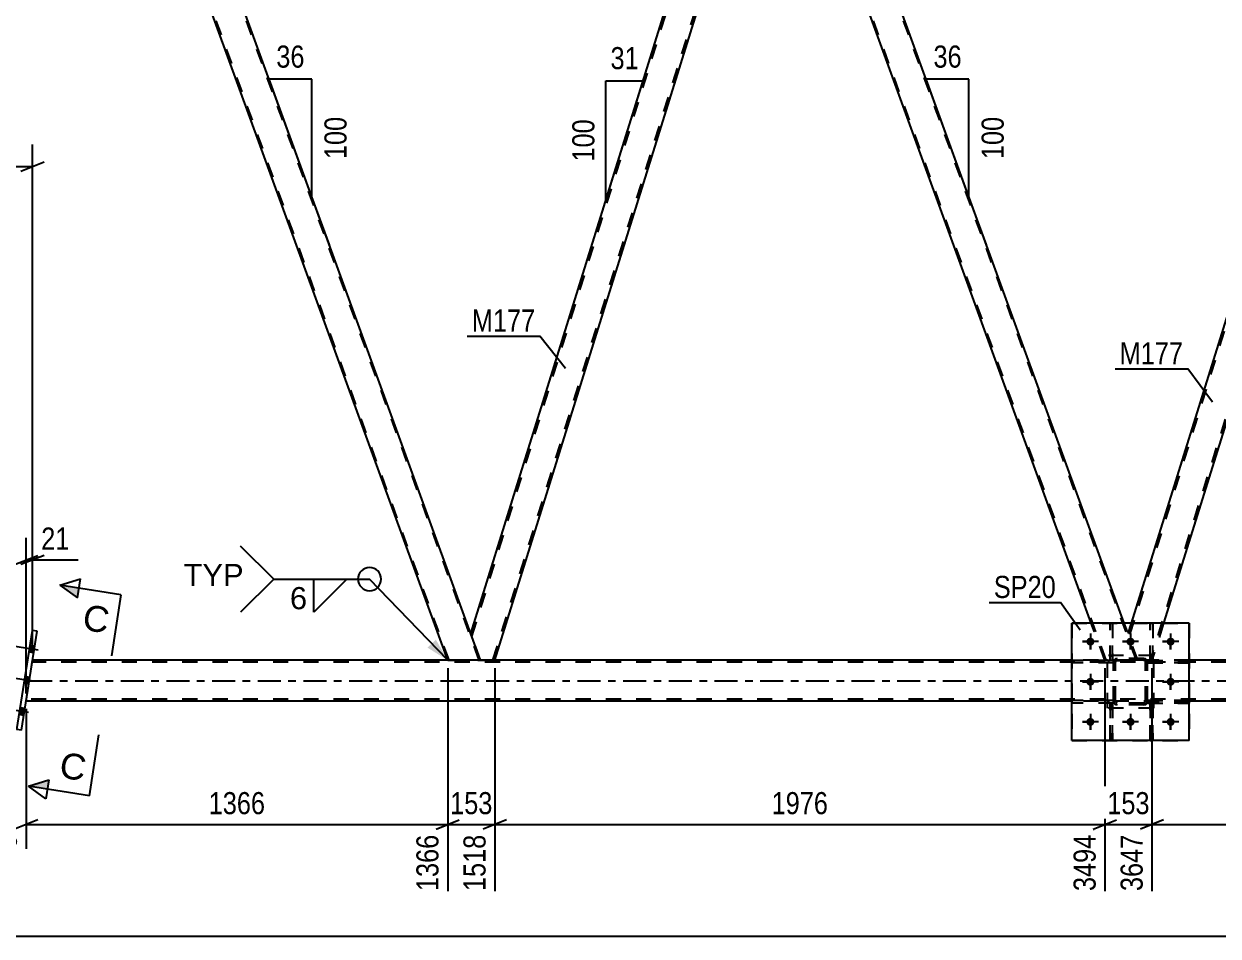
# Model space of a CAD drawing. Header units: millimetres. Extents: x 0 to 841, y 0 to 594.
# Drawn here: x 109.8 to 264.6, y 280.7 to 398.9 of the extents above; entities that cross this region are included whole.
import ezdxf

# ---------------------------------------------------------------- set-up
doc = ezdxf.new("R2010")
doc.units = ezdxf.units.MM
doc.linetypes.add('DXK_LINE_DOT2', pattern=[3.9198, 1.9599, -1.9599])
doc.linetypes.add('DXK_LINE_DOT3', pattern=[5.9187, 2.979, -0.9799, 0.9799, -0.9799])
doc.styles.add('Arial', font='ARIAL.TTF', dxfattribs={"height": 0.2})
doc.styles.add('Arial Narrow', font='ARIALN.TTF', dxfattribs={"height": 0.2})

# ---------------------------------------------------------------- blocks, each defined once
blk = doc.blocks.new('Part-318888822-3657 - 3653')
at = {"color": 7, "linetype": 'DXK_LINE_DOT2'}
for p, q in [((250.9, 310.88), (250.58, 310.88)), ((250.58, 310.88), (250.58, 306.04)), ((250.58, 310.28), (250.9, 310.28)), ((250.9, 306.04), (250.9, 310.88)), ((250.58, 306.04), (250.9, 306.04))]:
    blk.add_line(p, q, dxfattribs=at)
blk = doc.blocks.new('Part-318888822-4085 - 3653')
at = {"color": 7, "linetype": 'DXK_LINE_DOT2'}
for p, q in [((289.84, 437.64), (253.03, 319.52)), ((292.32, 433.76), (255.75, 316.42)), ((292.46, 433.39), (292.44, 433.44)), ((292.46, 433.39), (292.44, 433.44)), ((253.31, 321.24), (252.89, 319.89)), ((257.5, 321.24), (256, 316.42)), ((254.15, 316.42), (252.89, 319.89)), ((256, 316.42), (254.15, 316.42))]:
    blk.add_line(p, q, dxfattribs=at)
at = {"color": 2, "linetype": 'Continuous'}
for p, q in [((289.59, 437.64), (253.31, 321.24)), ((290.91, 437.64), (289.59, 437.64)), ((292.44, 433.44), (290.91, 437.64)), ((292.46, 433.39), (257.5, 321.24))]:
    blk.add_line(p, q, dxfattribs=at)
blk = doc.blocks.new('Bolt-318888822-3908 - 3653')
at = {"color": 1, "linetype": 'Continuous'}
for p, q in [((246.98, 318.84), (247.68, 318.84)), ((248.02, 319.88), (248.02, 319.19)), ((249.06, 318.84), (248.37, 318.84)), ((252.18, 318.84), (252.88, 318.84)), ((253.22, 319.88), (253.22, 319.19)), ((254.26, 318.84), (253.57, 318.84)), ((257.38, 318.84), (258.08, 318.84)), ((258.42, 319.88), (258.42, 319.19)), ((259.46, 318.84), (258.77, 318.84)), ((248.02, 317.8), (248.02, 318.49)), ((253.22, 317.8), (253.22, 318.49)), ((258.42, 317.8), (258.42, 318.49)), ((248.02, 314.68), (248.02, 313.99)), ((258.42, 314.68), (258.42, 313.99)), ((246.98, 313.64), (247.68, 313.64)), ((248.02, 312.6), (248.02, 313.29)), ((249.06, 313.64), (248.37, 313.64)), ((257.38, 313.64), (258.08, 313.64)), ((258.42, 312.6), (258.42, 313.29)), ((259.46, 313.64), (258.77, 313.64)), ((248.02, 309.48), (248.02, 308.79)), ((253.22, 309.48), (253.22, 308.79)), ((258.42, 309.48), (258.42, 308.79)), ((246.98, 308.44), (247.68, 308.44)), ((248.02, 307.4), (248.02, 308.09)), ((249.06, 308.44), (248.37, 308.44)), ((252.18, 308.44), (252.88, 308.44)), ((253.22, 307.4), (253.22, 308.09)), ((254.26, 308.44), (253.57, 308.44)), ((257.38, 308.44), (258.08, 308.44)), ((258.42, 307.4), (258.42, 308.09)), ((259.46, 308.44), (258.77, 308.44))]:
    blk.add_line(p, q, dxfattribs=at)
blk = doc.blocks.new('Part-318888822-4115 - 3653')
at = {"color": 7, "linetype": 'DXK_LINE_DOT2'}
for p, q in [((255.78, 316.4), (255.78, 321.24)), ((255.78, 321.24), (256.1, 321.24)), ((256.1, 321.24), (256.1, 316.4)), ((255.78, 317), (256.1, 317)), ((256.1, 316.4), (255.78, 316.4))]:
    blk.add_line(p, q, dxfattribs=at)
blk = doc.blocks.new('Part-318888822-4178 - 3653')
at = {"color": 7, "linetype": 'DXK_LINE_DOT2'}
for p, q in [((251.02, 316.4), (245.63, 316.4)), ((245.63, 316.08), (245.63, 316.4)), ((251.02, 316.08), (245.63, 316.08)), ((250.42, 316.08), (250.42, 316.4)), ((251.02, 316.4), (251.02, 316.08))]:
    blk.add_line(p, q, dxfattribs=at)
blk = doc.blocks.new('Part-318888822-4150 - 3653')
at = {"color": 2, "linetype": 'Continuous'}
for p, q in [((250.58, 321.24), (250.58, 321.24)), ((250.9, 321.24), (250.58, 321.24)), ((250.9, 321.24), (250.9, 321.24))]:
    blk.add_line(p, q, dxfattribs=at)
at = {"color": 7, "linetype": 'DXK_LINE_DOT2'}
for p, q in [((250.58, 316.4), (250.58, 321.24)), ((250.9, 316.4), (250.9, 321.24)), ((250.58, 317), (250.9, 317)), ((250.9, 316.4), (250.58, 316.4))]:
    blk.add_line(p, q, dxfattribs=at)
blk = doc.blocks.new('Part-318888822-4228 - 3653')
at = {"color": 7, "linetype": 'DXK_LINE_DOT2'}
for p, q in [((250.58, 316.4), (250.58, 321.24)), ((250.58, 321.24), (250.9, 321.24)), ((250.9, 321.24), (250.9, 316.4)), ((250.58, 317), (250.9, 317)), ((250.9, 316.4), (250.58, 316.4))]:
    blk.add_line(p, q, dxfattribs=at)
blk = doc.blocks.new('Bolt-318888822-3939 - 3653')
at = {"linetype": 'Continuous'}
for points in [[(110.62, 318.36), (110.49, 317.49), (111.12, 317.4), (111.26, 318.26)], [(110.62, 318.36), (110.49, 317.49), (111.12, 317.4), (111.26, 318.26)], [(110.62, 318.36), (110.49, 317.49), (111.12, 317.4), (111.26, 318.26)], [(109.99, 314.31), (109.85, 313.44), (110.48, 313.35), (110.62, 314.21)], [(109.99, 314.31), (109.85, 313.44), (110.48, 313.35), (110.62, 314.21)], [(109.35, 310.26), (109.22, 309.39), (109.85, 309.29), (109.99, 310.16)], [(109.35, 310.26), (109.22, 309.39), (109.85, 309.29), (109.99, 310.16)], [(109.35, 310.26), (109.22, 309.39), (109.85, 309.29), (109.99, 310.16)]]:
    blk.add_hatch(color=1, dxfattribs=at).paths.add_polyline_path(points)
at = {"color": 1, "linetype": 'Continuous'}
for p, q in [((111.7, 317.75), (108.42, 318.26)), ((111.7, 317.75), (108.42, 318.26)), ((111.7, 317.75), (108.42, 318.26)), ((111.12, 317.4), (110.49, 317.49)), ((111.12, 317.4), (110.49, 317.49)), ((111.12, 317.4), (110.49, 317.49)), ((111.26, 318.26), (110.62, 318.36)), ((111.26, 318.26), (110.62, 318.36)), ((111.26, 318.26), (110.62, 318.36)), ((111.07, 313.7), (107.79, 314.21)), ((111.07, 313.7), (107.79, 314.21)), ((110.62, 314.21), (109.99, 314.31)), ((110.62, 314.21), (109.99, 314.31)), ((110.48, 313.35), (109.85, 313.44)), ((110.48, 313.35), (109.85, 313.44)), ((110.43, 309.65), (107.15, 310.16)), ((110.43, 309.65), (107.15, 310.16)), ((110.43, 309.65), (107.15, 310.16)), ((109.99, 310.16), (109.35, 310.26)), ((109.99, 310.16), (109.35, 310.26)), ((109.99, 310.16), (109.35, 310.26)), ((109.85, 309.29), (109.22, 309.39)), ((109.85, 309.29), (109.22, 309.39)), ((109.85, 309.29), (109.22, 309.39))]:
    blk.add_line(p, q, dxfattribs=at)
blk = doc.blocks.new('Part-318888822-3951 - 3653')
at = {"color": 7, "linetype": 'DXK_LINE_DOT2'}
for p, q in [((256.23, 317.04), (250.23, 317.04)), ((250.23, 310.24), (250.23, 317.04)), ((256.23, 310.24), (256.23, 317.04)), ((256.23, 310.24), (250.23, 310.24))]:
    blk.add_line(p, q, dxfattribs=at)
blk = doc.blocks.new('Part-318888822-3975 - 3653')
at = {"color": 2, "linetype": 'Continuous'}
for p, q in [((164.76, 316.42), (120.64, 437.64)), ((120.64, 437.64), (124.9, 437.64)), ((167.77, 319.84), (124.9, 437.64))]:
    blk.add_line(p, q, dxfattribs=at)
at = {"color": 7, "linetype": 'DXK_LINE_DOT2'}
for p, q in [((164.93, 316.42), (120.81, 437.64)), ((168.85, 316.42), (124.73, 437.64)), ((169.02, 316.42), (167.77, 319.84)), ((164.76, 316.42), (169.02, 316.42))]:
    blk.add_line(p, q, dxfattribs=at)
blk = doc.blocks.new('Part-318888822-4035 - 3653')
at = {"color": 2, "linetype": 'Continuous'}
for p, q in [((260.82, 321.24), (245.62, 321.24)), ((245.62, 306.04), (245.62, 321.24)), ((260.82, 306.04), (260.82, 321.24)), ((260.82, 306.04), (245.62, 306.04))]:
    blk.add_line(p, q, dxfattribs=at)
blk = doc.blocks.new('Part-318888822-4039 - 3653')
at = {"color": 7, "linetype": 'DXK_LINE_DOT2'}
for p, q in [((256.1, 310.88), (255.78, 310.88)), ((255.78, 310.88), (255.78, 306.04)), ((255.78, 310.28), (256.1, 310.28)), ((256.1, 306.04), (256.1, 310.88)), ((255.78, 306.04), (256.1, 306.04))]:
    blk.add_line(p, q, dxfattribs=at)
blk = doc.blocks.new('Part-318888822-4181 - 3653')
at = {"color": 7, "linetype": 'DXK_LINE_DOT2'}
for p, q in [((255.43, 310.88), (255.43, 311.2)), ((255.43, 311.2), (260.83, 311.2)), ((256.03, 310.88), (256.03, 311.2)), ((260.83, 311.2), (260.83, 310.88)), ((260.83, 310.88), (255.43, 310.88))]:
    blk.add_line(p, q, dxfattribs=at)
blk = doc.blocks.new('Part-318888822-4062 - 3653')
at = {"color": 7, "linetype": 'DXK_LINE_DOT2'}
for p, q in [((110.14, 311.14), (110.97, 316.42)), ((786.94, 316.18), (110.93, 316.18)), ((260.82, 316.42), (245.62, 316.42)), ((786.94, 311.38), (110.18, 311.38)), ((260.83, 311.14), (245.62, 311.14))]:
    blk.add_line(p, q, dxfattribs=at)
at = {"color": 2, "linetype": 'Continuous'}
for p, q in [((245.62, 316.42), (110.97, 316.42)), ((500.84, 316.42), (260.82, 316.42)), ((245.62, 311.14), (110.14, 311.14)), ((500.84, 311.14), (260.83, 311.14))]:
    blk.add_line(p, q, dxfattribs=at)
at = {"color": 7, "linetype": 'DXK_LINE_DOT3'}
blk.add_line((110.55, 313.78), (786.94, 313.78), dxfattribs=at)
blk = doc.blocks.new('Part-318888822-4231 - 3653')
at = {"color": 7, "linetype": 'DXK_LINE_DOT2'}
for p, q in [((260.83, 311.2), (255.43, 311.2)), ((255.43, 311.2), (255.43, 310.88)), ((256.03, 310.88), (256.03, 311.2)), ((260.83, 310.88), (260.83, 311.2)), ((255.43, 310.88), (260.83, 310.88))]:
    blk.add_line(p, q, dxfattribs=at)
blk = doc.blocks.new('Part-318888822-4075 - 3653')
at = {"color": 2, "linetype": 'Continuous'}
for p, q in [((167.76, 319.89), (204.46, 437.64)), ((205.78, 437.64), (204.46, 437.64)), ((207.31, 433.44), (205.78, 437.64)), ((170.86, 316.42), (207.32, 433.39)), ((169.02, 316.42), (167.77, 319.84))]:
    blk.add_line(p, q, dxfattribs=at)
at = {"color": 7, "linetype": 'DXK_LINE_DOT2'}
for p, q in [((167.89, 319.52), (204.71, 437.64)), ((170.61, 316.42), (207.19, 433.76)), ((207.32, 433.39), (207.31, 433.44)), ((207.32, 433.39), (207.31, 433.44)), ((167.77, 319.84), (167.76, 319.89)), ((169.02, 316.42), (170.86, 316.42))]:
    blk.add_line(p, q, dxfattribs=at)
blk = doc.blocks.new('Part-318888822-4153 - 3653')
at = {"color": 7, "linetype": 'DXK_LINE_DOT2'}
for p, q in [((255.78, 306.04), (255.78, 310.88)), ((255.78, 310.88), (256.1, 310.88)), ((255.78, 310.28), (256.1, 310.28)), ((256.1, 310.88), (256.1, 306.04)), ((256.1, 306.04), (255.78, 306.04))]:
    blk.add_line(p, q, dxfattribs=at)
blk = doc.blocks.new('Part-318888822-4080 - 3653')
at = {"color": 2, "linetype": 'Continuous'}
for p, q in [((210.03, 437.64), (205.78, 437.64)), ((252.4, 321.24), (210.03, 437.64)), ((248.14, 321.24), (207.31, 433.44))]:
    blk.add_line(p, q, dxfattribs=at)
at = {"color": 7, "linetype": 'DXK_LINE_DOT2'}
for p, q in [((205.78, 437.64), (207.31, 433.44)), ((250.07, 316.42), (205.95, 437.64)), ((253.98, 316.42), (209.86, 437.64)), ((249.9, 316.42), (248.14, 321.24)), ((254.15, 316.42), (252.4, 321.24)), ((254.15, 316.42), (249.9, 316.42))]:
    blk.add_line(p, q, dxfattribs=at)
blk = doc.blocks.new('Part-318888822-4086 - 3653')
at = {"color": 7, "linetype": 'DXK_LINE_DOT2'}
for p, q in [((256.23, 317.04), (250.23, 317.04)), ((250.23, 310.24), (250.23, 317.04)), ((256.23, 310.24), (256.23, 317.04)), ((256.23, 310.24), (250.23, 310.24))]:
    blk.add_line(p, q, dxfattribs=at)
blk = doc.blocks.new('Part-318888822-4087 - 3653')
at = {"color": 7, "linetype": 'DXK_LINE_DOT2'}
for p, q in [((251.02, 316.16), (251.06, 316.34)), ((251.06, 316.34), (251.02, 316.16)), ((251.02, 311.12), (251.02, 316.16)), ((251.26, 316.16), (251.28, 316.25)), ((251.26, 311.12), (251.26, 316.16)), ((251.28, 316.25), (251.34, 316.33)), ((251.32, 316.6), (251.5, 316.64)), ((251.5, 316.64), (251.32, 316.6)), ((251.34, 316.33), (251.41, 316.38)), ((251.41, 316.38), (251.5, 316.4)), ((254.94, 316.64), (251.5, 316.64)), ((251.5, 316.4), (254.94, 316.4)), ((254.94, 316.64), (255.13, 316.6)), ((255.13, 316.6), (254.94, 316.64)), ((254.94, 316.4), (255.04, 316.38)), ((255.04, 316.38), (255.11, 316.33)), ((255.11, 316.33), (255.17, 316.25)), ((255.17, 316.25), (255.18, 316.16)), ((255.18, 311.12), (255.18, 316.16)), ((255.39, 316.34), (255.42, 316.16)), ((255.42, 316.16), (255.39, 316.34)), ((255.42, 311.12), (255.42, 316.16)), ((251.06, 310.94), (251.02, 311.12)), ((251.02, 311.12), (251.06, 310.94)), ((251.28, 311.03), (251.26, 311.12)), ((251.34, 310.95), (251.28, 311.03)), ((255.17, 311.03), (255.11, 310.95)), ((255.18, 311.12), (255.17, 311.03)), ((255.42, 311.12), (255.39, 310.94)), ((255.39, 310.94), (255.42, 311.12)), ((251.5, 310.64), (251.32, 310.68)), ((251.32, 310.68), (251.5, 310.64)), ((251.41, 310.9), (251.34, 310.95)), ((251.5, 310.88), (251.41, 310.9)), ((254.94, 310.88), (251.5, 310.88)), ((254.94, 310.64), (251.5, 310.64)), ((255.04, 310.9), (254.94, 310.88)), ((255.13, 310.68), (254.94, 310.64)), ((254.94, 310.64), (255.13, 310.68)), ((255.11, 310.95), (255.04, 310.9))]:
    blk.add_line(p, q, dxfattribs=at)
at = {"color": 7, "linetype": 'DXK_LINE_DOT3'}
blk.add_line((253.22, 313.64), (253.22, 313.64), dxfattribs=at)
at = {"color": 7, "linetype": 'DXK_LINE_DOT2'}
for centre, start, end in [((251.5, 316.16), 112.5, 157.5), ((251.5, 316.16), 112.5, 157.5), ((254.94, 316.16), 22.5, 67.5), ((254.94, 316.16), 22.5, 67.5), ((251.5, 311.12), 202.5, 247.5), ((251.5, 311.12), 202.5, 247.5), ((254.94, 311.12), 292.5, 337.5), ((254.94, 311.12), 292.5, 337.5)]:
    blk.add_arc(centre, 0.48, start, end, dxfattribs=at)
blk = doc.blocks.new('Part-318888822-4141 - 3653')
at = {"color": 2, "linetype": 'Continuous'}
for p, q in [((255.78, 321.24), (255.78, 321.24)), ((256.1, 321.24), (255.78, 321.24)), ((256.1, 321.24), (256.1, 321.24))]:
    blk.add_line(p, q, dxfattribs=at)
at = {"color": 7, "linetype": 'DXK_LINE_DOT2'}
for p, q in [((255.78, 316.4), (255.78, 321.24)), ((256.1, 316.4), (256.1, 321.24)), ((255.78, 317), (256.1, 317)), ((256.1, 316.4), (255.78, 316.4))]:
    blk.add_line(p, q, dxfattribs=at)
blk = doc.blocks.new('Part-318888822-4088 - 3653')
at = {"color": 7, "linetype": 'DXK_LINE_DOT2'}
for p, q in [((245.62, 321.24), (260.82, 321.24)), ((245.62, 321.24), (245.62, 306.04)), ((260.82, 321.24), (260.82, 306.04)), ((245.62, 306.04), (260.82, 306.04))]:
    blk.add_line(p, q, dxfattribs=at)
blk = doc.blocks.new('Part-318888822-4091 - 3653')
at = {"color": 7, "linetype": 'DXK_LINE_DOT2'}
for p, q in [((250.58, 306.04), (250.58, 310.88)), ((250.58, 310.88), (250.9, 310.88)), ((250.58, 310.28), (250.9, 310.28)), ((250.9, 310.88), (250.9, 306.04)), ((250.9, 306.04), (250.58, 306.04))]:
    blk.add_line(p, q, dxfattribs=at)
blk = doc.blocks.new('Part-318888822-4105 - 3653')
at = {"color": 7, "linetype": 'DXK_LINE_DOT2'}
for p, q in [((251.02, 316.16), (251.06, 316.34)), ((251.06, 316.34), (251.02, 316.16)), ((251.02, 311.12), (251.02, 316.16)), ((251.26, 316.16), (251.28, 316.25)), ((251.26, 311.12), (251.26, 316.16)), ((251.28, 316.25), (251.34, 316.33)), ((251.32, 316.6), (251.5, 316.64)), ((251.5, 316.64), (251.32, 316.6)), ((251.34, 316.33), (251.41, 316.38)), ((251.41, 316.38), (251.5, 316.4)), ((254.94, 316.64), (251.5, 316.64)), ((251.5, 316.4), (254.94, 316.4)), ((254.94, 316.64), (255.13, 316.6)), ((255.13, 316.6), (254.94, 316.64)), ((254.94, 316.4), (255.04, 316.38)), ((255.04, 316.38), (255.11, 316.33)), ((255.11, 316.33), (255.17, 316.25)), ((255.17, 316.25), (255.18, 316.16)), ((255.18, 311.12), (255.18, 316.16)), ((255.39, 316.34), (255.42, 316.16)), ((255.42, 316.16), (255.39, 316.34)), ((255.42, 311.12), (255.42, 316.16)), ((251.06, 310.94), (251.02, 311.12)), ((251.02, 311.12), (251.06, 310.94)), ((251.28, 311.03), (251.26, 311.12)), ((251.34, 310.95), (251.28, 311.03)), ((255.17, 311.03), (255.11, 310.95)), ((255.18, 311.12), (255.17, 311.03)), ((255.42, 311.12), (255.39, 310.94)), ((255.39, 310.94), (255.42, 311.12)), ((251.5, 310.64), (251.32, 310.68)), ((251.32, 310.68), (251.5, 310.64)), ((251.41, 310.9), (251.34, 310.95)), ((251.5, 310.88), (251.41, 310.9)), ((254.94, 310.88), (251.5, 310.88)), ((254.94, 310.64), (251.5, 310.64)), ((255.04, 310.9), (254.94, 310.88)), ((255.13, 310.68), (254.94, 310.64)), ((254.94, 310.64), (255.13, 310.68)), ((255.11, 310.95), (255.04, 310.9))]:
    blk.add_line(p, q, dxfattribs=at)
at = {"color": 7, "linetype": 'DXK_LINE_DOT3'}
blk.add_line((253.22, 313.64), (253.22, 313.64), dxfattribs=at)
at = {"color": 7, "linetype": 'DXK_LINE_DOT2'}
for centre, start, end in [((251.5, 316.16), 112.5, 157.5), ((251.5, 316.16), 112.5, 157.5), ((254.94, 316.16), 22.5, 67.5), ((254.94, 316.16), 22.5, 67.5), ((251.5, 311.12), 202.5, 247.5), ((251.5, 311.12), 202.5, 247.5), ((254.94, 311.12), 292.5, 337.5), ((254.94, 311.12), 292.5, 337.5)]:
    blk.add_arc(centre, 0.48, start, end, dxfattribs=at)
blk = doc.blocks.new('Part-318888822-4123 - 3653')
at = {"color": 7, "linetype": 'DXK_LINE_DOT2'}
for p, q in [((251.02, 311.2), (245.63, 311.2)), ((245.63, 311.2), (245.63, 310.88)), ((250.42, 310.88), (250.42, 311.2)), ((251.02, 310.88), (251.02, 311.2)), ((251.02, 310.88), (245.63, 310.88))]:
    blk.add_line(p, q, dxfattribs=at)
blk = doc.blocks.new('Part-318888822-4126 - 3653')
at = {"color": 7, "linetype": 'DXK_LINE_DOT2'}
for p, q in [((251.02, 316.4), (245.63, 316.4)), ((245.63, 316.4), (245.63, 316.08)), ((251.02, 316.08), (245.63, 316.08)), ((250.42, 316.08), (250.42, 316.4)), ((251.02, 316.08), (251.02, 316.4))]:
    blk.add_line(p, q, dxfattribs=at)
blk = doc.blocks.new('Part-318888822-4132 - 3653')
at = {"color": 7, "linetype": 'DXK_LINE_DOT2'}
for p, q in [((255.43, 316.08), (255.43, 316.4)), ((255.43, 316.4), (260.83, 316.4)), ((260.83, 316.08), (255.43, 316.08)), ((256.03, 316.08), (256.03, 316.4)), ((260.83, 316.4), (260.83, 316.08))]:
    blk.add_line(p, q, dxfattribs=at)
blk = doc.blocks.new('Bolt-318888822-4156 - 3653')
at = {"linetype": 'Continuous'}
for points in [[(248.54, 318.84, -1), (247.5, 318.84, -1)], [(253.74, 318.84, -1), (252.7, 318.84, -1)], [(258.94, 318.84, -1), (257.9, 318.84, -1)], [(248.54, 313.64, -1), (247.5, 313.64, -1)], [(258.94, 313.64, -1), (257.9, 313.64, -1)], [(248.54, 308.44, -1), (247.5, 308.44, -1)], [(253.74, 308.44, -1), (252.7, 308.44, -1)], [(258.94, 308.44, -1), (257.9, 308.44, -1)]]:
    blk.add_hatch(color=1, dxfattribs=at).paths.add_polyline_path(points)
at = {"color": 1, "linetype": 'Continuous'}
for p, q in [((249.06, 318.84), (246.98, 318.84)), ((248.02, 319.88), (248.02, 317.8)), ((254.26, 318.84), (252.18, 318.84)), ((253.22, 319.88), (253.22, 317.8)), ((259.46, 318.84), (257.38, 318.84)), ((258.42, 319.88), (258.42, 317.8)), ((248.02, 314.68), (248.02, 312.6)), ((258.42, 314.68), (258.42, 312.6)), ((249.06, 313.64), (246.98, 313.64)), ((259.46, 313.64), (257.38, 313.64)), ((248.02, 309.48), (248.02, 307.4)), ((253.22, 309.48), (253.22, 307.4)), ((258.42, 309.48), (258.42, 307.4)), ((249.06, 308.44), (246.98, 308.44)), ((254.26, 308.44), (252.18, 308.44)), ((259.46, 308.44), (257.38, 308.44))]:
    blk.add_line(p, q, dxfattribs=at)
blk = doc.blocks.new('Part-318888822-4175 - 3653')
at = {"color": 7, "linetype": 'DXK_LINE_DOT2'}
for p, q in [((251.02, 311.2), (245.63, 311.2)), ((245.63, 310.88), (245.63, 311.2)), ((250.42, 310.88), (250.42, 311.2)), ((251.02, 311.2), (251.02, 310.88)), ((251.02, 310.88), (245.63, 310.88))]:
    blk.add_line(p, q, dxfattribs=at)
blk = doc.blocks.new('Part-318888822-4225 - 3653')
at = {"color": 2, "linetype": 'Continuous'}
for p, q in [((110.93, 320.3), (108.91, 307.46)), ((111.56, 320.2), (110.93, 320.3)), ((109.54, 307.36), (111.56, 320.2)), ((109.54, 307.36), (108.91, 307.46))]:
    blk.add_line(p, q, dxfattribs=at)
blk = doc.blocks.new('Part-318888822-4234 - 3653')
at = {"color": 7, "linetype": 'DXK_LINE_DOT2'}
for p, q in [((260.83, 316.4), (255.43, 316.4)), ((255.43, 316.4), (255.43, 316.08)), ((255.43, 316.08), (260.83, 316.08)), ((256.03, 316.08), (256.03, 316.4)), ((260.83, 316.08), (260.83, 316.4))]:
    blk.add_line(p, q, dxfattribs=at)
blk = doc.blocks.new('AngleDimension-318888822-4678 - 3653')
at = {"color": 7, "linetype": 'Continuous'}
for p, q in [((147.15, 391.72), (141.61, 391.72)), ((147.15, 376.5), (141.61, 391.72)), ((147.15, 376.5), (147.15, 391.72)), ((149.42, 370.26), (147.15, 376.5))]:
    blk.add_line(p, q, dxfattribs=at)
at = {"color": 0}
for points in [[(146.81, 392.62), (146.81, 396.82), (141.95, 396.82), (141.95, 392.62)], [(152.25, 387.45), (148.05, 387.45), (148.05, 380.77), (152.25, 380.77)]]:
    blk.add_wipeout(points, dxfattribs=at)
at = {"color": 3, "style": 'Arial Narrow'}
blk.add_text('36', height=2.863, dxfattribs=at).set_placement((142.55, 393.22))
blk.add_text('100', height=2.863, rotation=90.0002, dxfattribs=at).set_placement((151.65, 381.37))
blk = doc.blocks.new('StraightDimension-318888822-4635 - 3653')
at = {"color": 7, "linetype": 'Continuous'}
for p, q in [((164.76, 315.42), (164.76, 286.52)), ((170.86, 315.42), (170.86, 286.52)), ((163.26, 294.53), (166.26, 295.73)), ((172.36, 295.73), (169.36, 294.53)), ((164.76, 295.13), (170.86, 295.13))]:
    blk.add_line(p, q, dxfattribs=at)
at = {"color": 0}
blk.add_wipeout([(171.16, 295.88), (171.16, 300.08), (164.47, 300.08), (164.47, 295.88)], dxfattribs=at)
at = {"color": 0, "linetype": 'Continuous'}
blk.add_wipeout([(170.26, 294.43), (166.06, 294.43), (166.06, 285.92), (170.26, 285.92)], dxfattribs=at)
at = {"color": 3, "style": 'Arial Narrow'}
blk.add_text('153', height=2.863, dxfattribs=at).set_placement((165.07, 296.48))
at = {"color": 3, "linetype": 'Continuous', "style": 'Arial Narrow'}
blk.add_text('1518', height=2.863, rotation=90.0002, dxfattribs=at).set_placement((169.66, 286.52))
blk = doc.blocks.new('AngleDimension-318888822-26855 - 3653')
at = {"color": 7, "linetype": 'Continuous'}
for p, q in [((185.26, 391.52), (190.08, 391.52)), ((185.26, 376.06), (190.08, 391.52)), ((185.26, 376.06), (185.26, 391.52)), ((186.98, 381.57), (190.08, 391.52))]:
    blk.add_line(p, q, dxfattribs=at)
at = {"color": 0}
for points in [[(190.1, 392.42), (190.1, 396.62), (185.25, 396.62), (185.25, 392.42)], [(184.36, 387.13), (180.16, 387.13), (180.16, 380.45), (184.36, 380.45)]]:
    blk.add_wipeout(points, dxfattribs=at)
at = {"color": 3, "style": 'Arial Narrow'}
blk.add_text('31', height=2.863, dxfattribs=at).set_placement((185.85, 393.02))
blk.add_text('100', height=2.863, rotation=90.0002, dxfattribs=at).set_placement((183.76, 381.05))
blk = doc.blocks.new('StraightDimension-318888822-4396 - 3653')
at = {"color": 7, "linetype": 'Continuous'}
for p, q in [((170.86, 315.42), (170.86, 286.52)), ((249.9, 315.42), (249.9, 286.52)), ((172.36, 295.73), (169.36, 294.53)), ((248.4, 294.53), (251.4, 295.73)), ((170.86, 295.13), (249.9, 295.13))]:
    blk.add_line(p, q, dxfattribs=at)
at = {"color": 0}
blk.add_wipeout([(214.64, 295.88), (214.64, 300.08), (206.12, 300.08), (206.12, 295.88)], dxfattribs=at)
at = {"color": 0, "linetype": 'Continuous'}
blk.add_wipeout([(249.3, 294.43), (245.1, 294.43), (245.1, 285.92), (249.3, 285.92)], dxfattribs=at)
at = {"color": 3, "style": 'Arial Narrow'}
blk.add_text('1976', height=2.863, dxfattribs=at).set_placement((206.72, 296.48))
at = {"color": 3, "linetype": 'Continuous', "style": 'Arial Narrow'}
blk.add_text('3494', height=2.863, rotation=90.0002, dxfattribs=at).set_placement((248.7, 286.52))
blk = doc.blocks.new('StraightDimension-318888822-4415 - 3653')
at = {"color": 7, "linetype": 'Continuous'}
for p, q in [((249.9, 315.42), (249.9, 286.52)), ((256, 315.42), (256, 286.52)), ((248.4, 294.53), (251.4, 295.73)), ((257.5, 295.73), (254.5, 294.53)), ((249.9, 295.13), (256, 295.13))]:
    blk.add_line(p, q, dxfattribs=at)
at = {"color": 0}
blk.add_wipeout([(256.29, 295.88), (256.29, 300.08), (249.61, 300.08), (249.61, 295.88)], dxfattribs=at)
at = {"color": 0, "linetype": 'Continuous'}
blk.add_wipeout([(255.4, 294.43), (251.2, 294.43), (251.2, 285.92), (255.4, 285.92)], dxfattribs=at)
at = {"color": 3, "style": 'Arial Narrow'}
blk.add_text('153', height=2.863, dxfattribs=at).set_placement((250.21, 296.48))
at = {"color": 3, "linetype": 'Continuous', "style": 'Arial Narrow'}
blk.add_text('3647', height=2.863, rotation=90.0002, dxfattribs=at).set_placement((254.8, 286.52))
blk = doc.blocks.new('StraightDimension-318888822-4434 - 3653')
at = {"color": 7, "linetype": 'Continuous'}
for p, q in [((256, 315.42), (256, 286.52)), ((335.03, 315.42), (335.03, 286.52)), ((257.5, 295.73), (254.5, 294.53)), ((333.53, 294.53), (336.53, 295.73)), ((256, 295.13), (335.03, 295.13))]:
    blk.add_line(p, q, dxfattribs=at)
at = {"color": 0}
blk.add_wipeout([(299.77, 295.88), (299.77, 300.08), (291.26, 300.08), (291.26, 295.88)], dxfattribs=at)
at = {"color": 0, "linetype": 'Continuous'}
blk.add_wipeout([(334.43, 294.43), (330.23, 294.43), (330.23, 285.92), (334.43, 285.92)], dxfattribs=at)
at = {"color": 3, "style": 'Arial Narrow'}
blk.add_text('1976', height=2.863, dxfattribs=at).set_placement((291.86, 296.48))
at = {"color": 3, "linetype": 'Continuous', "style": 'Arial Narrow'}
blk.add_text('5622', height=2.863, rotation=90.0002, dxfattribs=at).set_placement((333.83, 286.52))
blk = doc.blocks.new('StraightDimension-318888822-4654 - 3653')
at = {"color": 7, "linetype": 'Continuous'}
for p, q in [((164.76, 315.42), (164.76, 286.52)), ((110.14, 310.14), (110.14, 292.01)), ((111.64, 295.73), (108.64, 294.53)), ((163.26, 294.53), (166.26, 295.73)), ((110.14, 295.13), (164.76, 295.13))]:
    blk.add_line(p, q, dxfattribs=at)
at = {"color": 0}
blk.add_wipeout([(141.71, 295.88), (141.71, 300.08), (133.19, 300.08), (133.19, 295.88)], dxfattribs=at)
at = {"color": 0, "linetype": 'Continuous'}
for points in [[(109.54, 294.43), (105.34, 294.43), (105.34, 291.41), (109.54, 291.41)], [(164.16, 294.43), (159.96, 294.43), (159.96, 285.92), (164.16, 285.92)]]:
    blk.add_wipeout(points, dxfattribs=at)
at = {"color": 3, "style": 'Arial Narrow'}
blk.add_text('1366', height=2.863, dxfattribs=at).set_placement((133.79, 296.48))
at = {"color": 3, "linetype": 'Continuous', "style": 'Arial Narrow'}
for s, height, p in [('0', 2.86, (108.94, 292.01)), ('1366', 2.863, (163.56, 286.52))]:
    blk.add_text(s, height=height, rotation=90.0002, dxfattribs=at).set_placement(p)
blk = doc.blocks.new('StraightDimension-318888822-4667 - 3653')
at = {"color": 7, "linetype": 'Continuous'}
blk.add_line((57.78, 280.68), (797.8, 280.68), dxfattribs=at)
blk = doc.blocks.new('StraightDimension-318888822-5035 - 3653')
at = {"color": 7, "linetype": 'Continuous'}
for p, q in [((58.42, 436.64), (58.42, 378.02)), ((110.97, 317.42), (110.97, 383.27)), ((59.92, 381.02), (56.92, 379.82)), ((109.47, 379.82), (112.47, 381.02)), ((58.42, 380.42), (110.97, 380.42))]:
    blk.add_line(p, q, dxfattribs=at)
at = {"color": 0}
blk.add_wipeout([(88.95, 381.17), (88.95, 385.37), (80.44, 385.37), (80.44, 381.17)], dxfattribs=at)
at = {"color": 3, "style": 'Arial Narrow'}
blk.add_text('1431', height=2.863, dxfattribs=at).set_placement((81.04, 381.77))
blk = doc.blocks.new('AngleDimension-318888822-5390 - 3653')
at = {"color": 7, "linetype": 'Continuous'}
for p, q in [((232.29, 391.72), (226.75, 391.72)), ((232.29, 376.5), (226.75, 391.72)), ((232.29, 376.5), (232.29, 391.72)), ((234.56, 370.26), (232.29, 376.5))]:
    blk.add_line(p, q, dxfattribs=at)
at = {"color": 0}
for points in [[(231.94, 392.62), (231.94, 396.82), (227.09, 396.82), (227.09, 392.62)], [(237.39, 387.45), (233.19, 387.45), (233.19, 380.77), (237.39, 380.77)]]:
    blk.add_wipeout(points, dxfattribs=at)
at = {"color": 3, "style": 'Arial Narrow'}
blk.add_text('36', height=2.863, dxfattribs=at).set_placement((227.69, 393.22))
blk.add_text('100', height=2.863, rotation=90.0002, dxfattribs=at).set_placement((236.79, 381.37))
blk = doc.blocks.new('StraightDimension-318888822-21098 - 3653')
at = {"color": 7, "linetype": 'Continuous'}
for p, q in [((110.14, 312.14), (110.14, 332.27)), ((110.97, 317.42), (110.97, 332.27)), ((108.64, 328.82), (111.64, 330.02)), ((112.47, 330.02), (109.47, 328.82)), ((110.14, 329.42), (110.97, 329.42))]:
    blk.add_line(p, q, dxfattribs=at)
at = {"color": 0}
blk.add_wipeout([(116.35, 330.17), (116.35, 334.37), (111.49, 334.37), (111.49, 330.17)], dxfattribs=at)
at = {"color": 7, "linetype": 'Continuous'}
blk.add_line((110.97, 329.42), (116.87, 329.42), dxfattribs=at)
blk.add_line((110.97, 329.42), (116.87, 329.42), dxfattribs=at)
at = {"color": 3, "style": 'Arial Narrow'}
blk.add_text('21', height=2.863, dxfattribs=at).set_placement((112.09, 330.77))
blk = doc.blocks.new('Mark-318888822-4081 - 3653')
at = {"color": 0}
blk.add_wipeout([(260.04, 354.77), (260.04, 357.77), (251.81, 357.77), (251.81, 354.77)], dxfattribs=at)
blk.add_wipeout([(260.04, 354.77), (260.04, 357.77), (251.81, 357.77), (251.81, 354.77)], dxfattribs=at)
at = {"color": 30, "linetype": 'Continuous'}
for p in [(251.21, 354.17), (263.84, 349.88)]:
    blk.add_line(p, (260.64, 354.17), dxfattribs=at)
at = {"color": 3, "style": 'Arial Narrow'}
blk.add_text('M177', height=2.863, dxfattribs=at).set_placement((251.81, 354.77))
blk = doc.blocks.new('Mark-318888822-4031 - 3653')
at = {"color": 0}
blk.add_wipeout([(243.55, 324.5), (243.55, 327.5), (235.51, 327.5), (235.51, 324.5)], dxfattribs=at)
blk.add_wipeout([(243.55, 324.5), (243.55, 327.5), (235.51, 327.5), (235.51, 324.5)], dxfattribs=at)
at = {"color": 30, "linetype": 'Continuous'}
for p in [(234.91, 323.9), (246.68, 320.32)]:
    blk.add_line(p, (244.15, 323.9), dxfattribs=at)
at = {"color": 3, "style": 'Arial Narrow'}
blk.add_text('SP20', height=2.863, dxfattribs=at).set_placement((235.51, 324.5))
blk = doc.blocks.new('Mark-318888822-4071 - 3653')
at = {"color": 0}
blk.add_wipeout([(176.1, 359.02), (176.1, 362.02), (167.88, 362.02), (167.88, 359.02)], dxfattribs=at)
blk.add_wipeout([(176.1, 359.02), (176.1, 362.02), (167.88, 362.02), (167.88, 359.02)], dxfattribs=at)
at = {"color": 30, "linetype": 'Continuous'}
for p in [(167.28, 358.42), (180, 354.22)]:
    blk.add_line(p, (176.7, 358.42), dxfattribs=at)
at = {"color": 3, "style": 'Arial Narrow'}
blk.add_text('M177', height=2.863, dxfattribs=at).set_placement((167.88, 359.02))
blk = doc.blocks.new('WeldMark-318888822-5434 - 3653')
at = {"linetype": 'Continuous'}
blk.add_hatch(color=30, dxfattribs=at).paths.add_polyline_path([(163.22, 319.1), (164.76, 316.42), (162.14, 318.06)])
at = {"color": 3, "linetype": 'Continuous'}
for q in [(137.92, 331.23), (137.92, 322.65)]:
    blk.add_line((142.21, 326.94), q, dxfattribs=at)
at = {"color": 30, "linetype": 'Continuous'}
blk.add_line((164.76, 316.42), (154.63, 326.94), dxfattribs=at)
at = {"color": 3, "linetype": 'Continuous'}
for start, end in [(90, 270), (270, 90)]:
    blk.add_arc((154.63, 326.94), 1.5, start, end, dxfattribs=at)
at = {"color": 0}
blk.add_wipeout([(146.73, 322.84), (146.73, 326.24), (144.11, 326.24), (144.11, 322.84)], dxfattribs=at)
at = {"color": 30, "linetype": 'Continuous'}
blk.add_line((142.21, 326.94), (154.63, 326.94), dxfattribs=at)
at = {"color": 3, "linetype": 'Continuous'}
for p, q in [((147.39, 326.94), (151.67, 326.94)), ((151.67, 326.94), (147.39, 322.65)), ((147.39, 322.65), (147.39, 326.94))]:
    blk.add_line(p, q, dxfattribs=at)
at = {"color": 3, "style": 'Arial'}
blk.add_text('6', height=2.87, dxfattribs=at).set_placement((144.31, 323.04))
at = {"color": 0, "linetype": 'Continuous'}
blk.add_wipeout([(138.31, 326.04), (138.31, 329.04), (130.53, 329.04), (130.53, 326.04)], dxfattribs=at)
blk.add_wipeout([(138.31, 326.04), (138.31, 329.04), (130.53, 329.04), (130.53, 326.04)], dxfattribs=at)
at = {"color": 3, "linetype": 'Continuous', "style": 'Arial'}
blk.add_text('TYP', height=2.865, dxfattribs=at).set_placement((130.53, 326.04))
blk = doc.blocks.new('SectionMark-318888822-21831 - 3653')
at = {"linetype": 'Continuous'}
blk.add_hatch(color=6, dxfattribs=at).paths.add_polyline_path([(113.09, 300.95), (112.9, 299.71), (110.43, 300.1)])
at = {"color": 6, "linetype": 'Continuous'}
for p, q in [((114.52, 326.16), (117.18, 327)), ((122.42, 324.92), (114.52, 326.16)), ((110.43, 300.1), (113.09, 300.95)), ((113.09, 300.95), (112.71, 298.48)), ((112.71, 298.48), (110.43, 300.1))]:
    blk.add_line(p, q, dxfattribs=at)
at = {"color": 0, "linetype": 'Continuous'}
for points in [[(120.62, 319.89), (121.16, 323.34), (117.84, 323.87), (117.29, 320.41)], [(117.62, 300.74), (118.16, 304.2), (114.83, 304.72), (114.29, 301.27)]]:
    blk.add_wipeout(points, dxfattribs=at)
at = {"linetype": 'Continuous'}
blk.add_hatch(color=6, dxfattribs=at).paths.add_polyline_path([(116.99, 325.77), (116.8, 324.53), (114.52, 326.16)])
at = {"color": 6, "linetype": 'Continuous'}
for p, q in [((116.8, 324.53), (117.18, 327)), ((114.52, 326.16), (116.8, 324.53)), ((122.42, 324.92), (121.18, 317.01)), ((118.33, 298.86), (119.57, 306.76)), ((118.33, 298.86), (110.43, 300.1))]:
    blk.add_line(p, q, dxfattribs=at)
at = {"color": 3, "linetype": 'Continuous', "style": 'Arial'}
for p in [(117.29, 320.41), (114.29, 301.27)]:
    blk.add_text('C', height=3.34, rotation=-8.921, dxfattribs=at).set_placement(p)

msp = doc.modelspace()

# ---------------------------------------------------------------- block references
for name in ['Part-318888822-3975 - 3653', 'Part-318888822-4075 - 3653', 'Part-318888822-4080 - 3653', 'Part-318888822-4085 - 3653', 'Part-318888822-4225 - 3653', 'Part-318888822-4035 - 3653', 'Part-318888822-4088 - 3653', 'Part-318888822-4150 - 3653', 'Part-318888822-4228 - 3653', 'Part-318888822-4115 - 3653', 'Part-318888822-4141 - 3653', 'Bolt-318888822-3908 - 3653', 'Bolt-318888822-4156 - 3653', 'Bolt-318888822-3939 - 3653', 'Part-318888822-4062 - 3653', 'Part-318888822-4178 - 3653', 'Part-318888822-4126 - 3653', 'Part-318888822-3951 - 3653', 'Part-318888822-4086 - 3653', 'Part-318888822-4087 - 3653', 'Part-318888822-4105 - 3653', 'Part-318888822-4132 - 3653', 'Part-318888822-4234 - 3653', 'Part-318888822-4123 - 3653', 'Part-318888822-4175 - 3653', 'Part-318888822-4181 - 3653', 'Part-318888822-4231 - 3653', 'Part-318888822-3657 - 3653', 'Part-318888822-4091 - 3653', 'Part-318888822-4039 - 3653', 'Part-318888822-4153 - 3653']:
    msp.add_blockref(name, (0, 0))

# ---------------------------------------------------------------- next in the draw order: block references
for name in ['AngleDimension-318888822-4678 - 3653', 'AngleDimension-318888822-26855 - 3653', 'StraightDimension-318888822-4635 - 3653']:
    msp.add_blockref(name, (0, 0))

# ---------------------------------------------------------------- next in the draw order: block references
for name in ['StraightDimension-318888822-4654 - 3653', 'StraightDimension-318888822-4396 - 3653']:
    msp.add_blockref(name, (0, 0))

# ---------------------------------------------------------------- next in the draw order: block references
msp.add_blockref('StraightDimension-318888822-4415 - 3653', (0, 0))

# ---------------------------------------------------------------- next in the draw order: block references
msp.add_blockref('StraightDimension-318888822-4434 - 3653', (0, 0))

# ---------------------------------------------------------------- next in the draw order: block references
msp.add_blockref('StraightDimension-318888822-4667 - 3653', (0, 0))

# ---------------------------------------------------------------- next in the draw order: block references
for name in ['StraightDimension-318888822-5035 - 3653', 'AngleDimension-318888822-5390 - 3653', 'Mark-318888822-4071 - 3653', 'Mark-318888822-4081 - 3653', 'WeldMark-318888822-5434 - 3653', 'Mark-318888822-4031 - 3653']:
    msp.add_blockref(name, (0, 0))

# ---------------------------------------------------------------- next in the draw order: block references
msp.add_blockref('StraightDimension-318888822-21098 - 3653', (0, 0))

# ---------------------------------------------------------------- next in the draw order: block references
msp.add_blockref('SectionMark-318888822-21831 - 3653', (0, 0))

doc.saveas('drawing.dxf')
